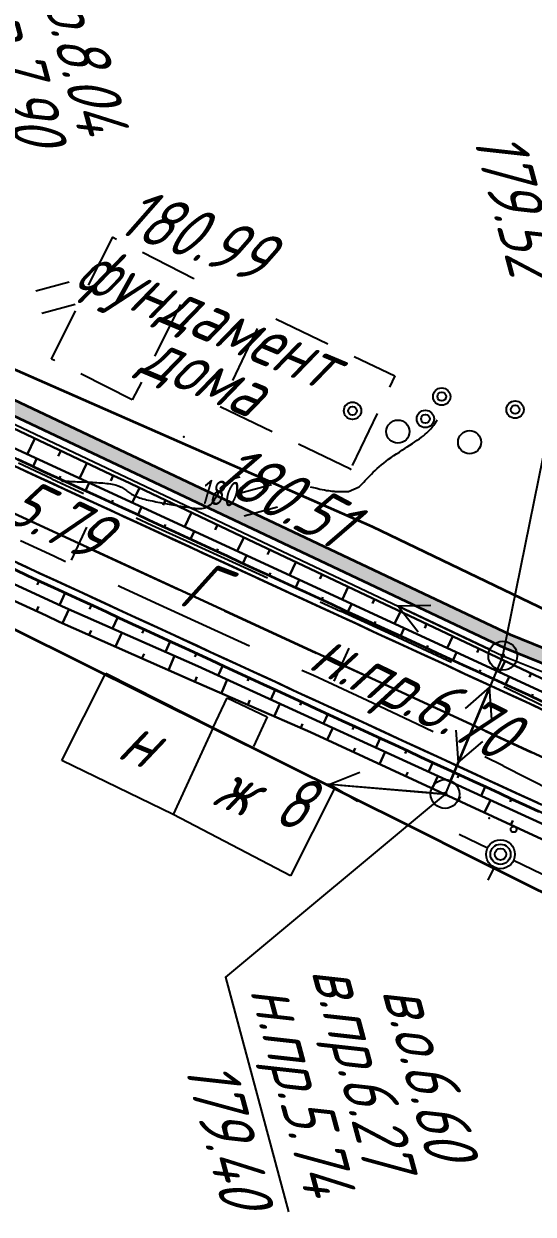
# Model space of a CAD drawing. Header units: millimetres. Extents: x -698 to 8131, y -704 to 4503.
# Drawn here: x 7013.1 to 7048.4, y 709 to 791.3 of the extents above; entities that cross this region are included whole.
import ezdxf

# ---------------------------------------------------------------- set-up
doc = ezdxf.new("R2010")
doc.units = ezdxf.units.MM
for name, pattern in [('CONTI', [0]), ('DASHED', [0.75, 0.5, -0.25]), ('STROT', [1.7, 0.5, -1.2])]:
    doc.linetypes.add(name, pattern=pattern)
for name, color, linetype, lineweight in [('10', 1, 'Continuous', 35), ('КОПИЯ_ОСЬ_13_ОТКОСЫ', 7, 'Continuous', 30), ('КОПИЯ_ОСЬ_ГРАНИЦЫ_ПОЛОС', 7, 'Continuous', 30), ('ОСЬ_ВЕРХ_ПОКРЫТИЯ_ГРАНИЦЫ_ПОЛОС', 7, 'Continuous', 30), ('ОСЬ_ВЕРХ_ПОКРЫТИЯ_ОСЬ', 1, 'Continuous', 30), ('Ось_примыкания', 1, 'Continuous', 35), ('Тротуар', 40, 'Continuous', 35)]:
    doc.layers.add(name, color=color, linetype=linetype, lineweight=lineweight)
for name, color, linetype in [('GOR_BDEFAULT', 212, 'CONTI'), ('NAD_MDEFAULT', 7, 'CONTI'), ('PI_OTDEFAULT', 172, 'CONTI'), ('PI_TTDEFAULT', 5, 'CONTI'), ('SIT_LDEFAULT', 7, 'CONTI'), ('USLZNDEFAULT', 7, 'CONTI'), ('ZAPSKDEFAULT', 7, 'CONTI'), ('ОСЬ_ВЕРХ_ПОКРЫТИЯ_ПИКЕТЫ', 1, 'Continuous'), ('разметка', 7, 'Continuous')]:
    doc.layers.add(name, color=color, linetype=linetype)
doc.styles.add('eskd', font='isocpeui.ttf', dxfattribs={"width": 1.2})
doc.styles.add('SHRFT', font='isocpeui.ttf', dxfattribs={"width": 3.5})

# ---------------------------------------------------------------- blocks, each defined once
blk = doc.blocks.new('BL_2011')
at = {"color": 0}
for p, q in [((0, 0), (0, 2.4)), ((1.6, 0), (1.6, 2.4))]:
    blk.add_line(p, q, dxfattribs=at)
blk = doc.blocks.new('BL_26')
at = {"color": 0}
for radius in [1, 0.1]:
    blk.add_circle((0, 0), radius, dxfattribs=at)

msp = doc.modelspace()

# ---------------------------------------------------------------- hatches: boundary and pattern name
at = {"layer": 'Тротуар', "lineweight": 30, "ltscale": 7}
msp.add_hatch(color=256, dxfattribs=at).paths.add_polyline_path([(7238.509, 660.221), (7240.017, 659.353), (7276.16, 643.432), (7310.969, 627.81), (7338.542, 613.033), (7345.649, 609.361), (7356.2, 603.643), (7363.144, 599.67), (7369.953, 595.47), (7376.651, 591.22), (7377.186, 592.064), (7370.483, 596.318), (7363.655, 600.529), (7356.687, 604.517), (7346.117, 610.245), (7339.008, 613.918), (7311.411, 628.708), (7276.566, 644.346), (7240.469, 660.247), (7227.903, 667.475), (7224.179, 669.182), (7215.679, 672.08), (7206.96, 674.304), (7205.606, 674.913), (7174.212, 690.887), (7164.333, 693.86), (7153.498, 698.792), (7132.149, 709.984), (7096.049, 726.226), (7071.015, 739.232), (7046.764, 749.075), (7003.781, 769.373), (6978.59, 780.664), (6942.979, 797.047), (6924.717, 804.506), (6908.313, 812.245), (6907.785, 811.388), (6924.323, 803.587), (6942.581, 796.129), (6970.844, 783.126), (6971.753, 782.708), (6978.176, 779.753), (7003.363, 768.465), (7046.362, 748.159), (7070.596, 738.323), (7095.613, 725.326), (7131.712, 709.084), (7153.058, 697.893), (7163.98, 692.921), (7173.839, 689.955), (7205.153, 674.021), (7206.629, 673.357), (7215.431, 671.111), (7223.808, 668.252), (7227.444, 666.585), (7233.538, 663.08), (7234.408, 662.58)])

# ---------------------------------------------------------------- linework, layer by layer
at = {"linetype": 'Continuous'}
msp.add_lwpolyline([(7042.249, 738.04), (7027.069, 725.384), (7031.421, 709.142)], dxfattribs=at)
at = {"layer": '10'}
for points in [[(7557.083, 408.214), (7502.403, 474.094), (7438.513, 545.904), (7384.503, 596.294), (7381.685, 589.869), (7359.573, 604.594), (7346.003, 610.974), (7346.933, 612.494), (7259.503, 653.224), (7163.783, 697.604), (7162.773, 695.044), (7153.583, 698.964), (7154.833, 701.954), (7107.483, 722.734), (7037.233, 756.524), (7008.443, 769.144), (7005.583, 770.204), (6980.053, 780.784), (6981.053, 782.784), (6942.353, 801.084), (6941.603, 799.044), (6896.914, 821.23), (6913.823, 871.714)], [(6994.103, 758.534), (7040.023, 735.714), (7044.063, 733.704), (7072.313, 719.674), (7095.903, 709.734), (7115.453, 700.074), (7174.043, 673.014), (7206.093, 659.684), (7219.613, 652.954), (7247.643, 640.794), (7301.603, 617.394), (7300.303, 614.534), (7309.243, 610.384), (7309.923, 612.004), (7354.733, 590.424), (7366.703, 578.184), (7366.703, 578.184), (7420.773, 522.864), (7453.783, 488.154), (7485.293, 455.374), (7519.633, 419.454), (7515.413, 411.684), (7534.823, 388.204), (7579.153, 342.644)]]:
    msp.add_lwpolyline(points, dxfattribs=at)
at = {"layer": 'GOR_BDEFAULT', "color": 212, "elevation": 180, "flags": 128}
for points in [[(7032.909, 759.29), (7033.149, 759.23), (7033.379, 759.18), (7033.579, 759.13), (7033.759, 759.1), (7033.919, 759.07), (7034.059, 759.04), (7034.189, 759.02), (7034.309, 759), (7034.409, 758.99), (7034.499, 758.98), (7034.579, 758.98), (7034.649, 758.97), (7034.719, 758.97), (7034.779, 758.97), (7034.839, 758.97), (7035.569, 758.95), (7036.299, 759.28), (7036.379, 759.35), (7036.449, 759.43), (7036.539, 759.52), (7036.629, 759.61), (7036.719, 759.71), (7036.819, 759.82), (7036.929, 759.93), (7037.039, 760.05), (7037.159, 760.17), (7037.279, 760.29), (7037.409, 760.42), (7037.549, 760.54), (7037.699, 760.67), (7037.849, 760.8), (7038.009, 760.93), (7038.179, 761.06), (7038.349, 761.19), (7038.529, 761.31), (7038.709, 761.44), (7038.899, 761.56), (7039.089, 761.68), (7039.269, 761.81), (7039.459, 761.93), (7039.639, 762.04), (7039.819, 762.16), (7039.999, 762.28), (7040.169, 762.39), (7040.329, 762.5), (7040.479, 762.61), (7040.619, 762.72), (7040.759, 762.82), (7040.879, 762.92), (7040.989, 763.02), (7041.089, 763.12), (7041.179, 763.21), (7041.269, 763.3), (7041.339, 763.39), (7041.409, 763.47), (7041.469, 763.55), (7041.519, 763.62), (7041.569, 763.69), (7041.619, 763.75), (7041.649, 763.81), (7041.689, 763.87), (7041.709, 763.91)], [(7015.729, 759.69), (7015.809, 759.68), (7015.909, 759.68), (7016.019, 759.67), (7016.129, 759.67), (7016.249, 759.67), (7016.379, 759.66), (7016.519, 759.66), (7016.659, 759.65), (7016.799, 759.64), (7016.949, 759.64), (7017.099, 759.63), (7017.249, 759.62), (7017.399, 759.62), (7017.559, 759.61), (7017.709, 759.6), (7017.859, 759.6), (7018.009, 759.59), (7018.159, 759.58), (7018.299, 759.57), (7018.439, 759.56), (7018.579, 759.55), (7018.719, 759.54), (7018.849, 759.52), (7018.969, 759.51), (7019.099, 759.49), (7019.209, 759.47), (7019.329, 759.45), (7019.429, 759.42), (7019.529, 759.39), (7019.629, 759.36), (7019.709, 759.33), (7019.789, 759.29), (7019.869, 759.25), (7019.939, 759.21), (7020.009, 759.16), (7020.079, 759.12), (7020.149, 759.07), (7020.209, 759.02), (7020.279, 758.97), (7020.339, 758.92), (7020.409, 758.87), (7020.479, 758.83), (7020.559, 758.78), (7020.639, 758.73), (7020.719, 758.69), (7020.809, 758.65), (7020.909, 758.61), (7021.009, 758.57), (7021.119, 758.53), (7021.229, 758.49), (7021.349, 758.46), (7021.469, 758.43), (7021.589, 758.39), (7021.719, 758.36), (7021.849, 758.33), (7021.979, 758.31), (7022.109, 758.28), (7022.239, 758.25), (7022.369, 758.23), (7022.509, 758.2), (7022.639, 758.18), (7022.769, 758.15), (7022.899, 758.13), (7023.029, 758.1), (7023.159, 758.08), (7023.289, 758.06), (7023.419, 758.04), (7023.549, 758.01), (7023.679, 757.99), (7023.809, 757.97), (7023.939, 757.95), (7024.069, 757.93), (7024.189, 757.91), (7024.319, 757.89), (7024.449, 757.87), (7024.569, 757.85), (7024.699, 757.83), (7024.819, 757.81), (7024.939, 757.8), (7025.059, 757.79), (7025.179, 757.78), (7025.299, 757.78), (7025.419, 757.79), (7025.529, 757.81), (7025.639, 757.84), (7025.739, 757.88), (7025.839, 757.93), (7025.939, 757.99), (7026.039, 758.07), (7026.129, 758.16), (7026.209, 758.27), (7026.289, 758.39), (7026.379, 758.52), (7026.459, 758.66), (7026.549, 758.8), (7026.639, 758.95), (7026.739, 759.1), (7026.849, 759.24), (7026.969, 759.38), (7027.109, 759.52), (7027.259, 759.64), (7027.439, 759.75), (7027.629, 759.85), (7027.839, 759.93), (7028.079, 759.98)]]:
    msp.add_lwpolyline(points, dxfattribs=at)
at = {"layer": 'PI_TTDEFAULT', "color": 5}
for p in [(7019.259, 776.53, 180.99), (7024.169, 762.73, 180.508), (7035.719, 760.51, 180.106), (7045.299, 736.37, 179.094)]:
    msp.add_point(p, dxfattribs=at)
at = {"layer": 'SIT_LDEFAULT', "color": 7}
for p, q in [((7017.589, 773.23), (7019.259, 776.54)), ((7019.259, 776.54), (7019.529, 776.4)), ((7021.309, 775.5), (7024.879, 773.7)), ((7024.869, 773.7), (7024.849, 773.67)), ((7046.249, 747.6), (7051.565, 773.821)), ((7015.009, 768.12), (7016.689, 771.45)), ((7023.949, 771.89), (7022.149, 768.32)), ((7030.539, 770.89), (7034.149, 769.17)), ((7027.559, 766.63), (7029.279, 770.24)), ((7015.229, 768.01), (7015.019, 768.12)), ((7035.959, 768.3), (7038.779, 766.96)), ((7003.179, 768), (7046.249, 747.6)), ((7015.259, 768), (7015.229, 768.01)), ((7020.609, 765.29), (7017.039, 767.09)), ((7021.239, 766.53), (7020.609, 765.29)), ((7038.789, 766.96), (7038.409, 766.17)), ((7030.299, 763.09), (7026.689, 764.81)), ((7037.549, 764.36), (7035.829, 760.75)), ((7035.719, 760.51), (7032.109, 762.23)), ((7015.039, 759.83), (7012.729, 760.91)), ((7017.239, 758.8), (7015.039, 759.82)), ((7021.959, 756.62), (7020.879, 757.12)), ((7024.609, 755.41), (7021.959, 756.61)), ((7012.869, 755.57), (7015.179, 754.5)), ((7027.789, 753.96), (7024.609, 755.41)), ((7015.179, 754.5), (7015.999, 754.12)), ((7029.969, 752.97), (7027.789, 753.96)), ((7019.639, 752.45), (7019.809, 752.37)), ((7019.809, 752.37), (7022.479, 751.14)), ((7022.479, 751.14), (7025.739, 749.65)), ((7035.009, 750.67), (7033.609, 751.31)), ((7041.259, 751.07), (7039.019, 751.02)), ((7045.349, 748.03), (7039.019, 751.02)), ((7039.019, 751.02), (7040.399, 749.26)), ((7038.649, 749.02), (7035.009, 750.68)), ((7025.739, 749.65), (7028.719, 748.28)), ((7042.059, 747.44), (7038.649, 749.02)), ((7046.249, 747.6), (7042.249, 738.04)), ((7046.249, 747.6), (7070.429, 737.85)), ((7042.699, 747.14), (7042.059, 747.44)), ((7045.859, 746.68), (7043.159, 740.22)), ((7047.179, 747.23), (7053.669, 744.61)), ((7015.739, 740.35), (7018.779, 746.39)), ((7018.779, 746.39), (7026.209, 742.64)), ((7032.349, 746.61), (7033.139, 746.25)), ((7033.139, 746.26), (7036.859, 744.53)), ((7042.639, 738.96), (7045.339, 745.42)), ((7045.339, 745.42), (7043.639, 743.96)), ((7045.489, 743.19), (7045.339, 745.42)), ((7047.769, 744.74), (7046.309, 745.44)), ((7026.209, 742.64), (7027.169, 744.69)), ((7027.169, 744.69), (7029.949, 743.38)), ((7036.859, 744.52), (7040.319, 742.9)), ((7050.539, 743.38), (7047.769, 744.74)), ((7029.949, 743.38), (7028.989, 741.33)), ((7026.209, 742.64), (7023.439, 736.63)), ((7026.209, 742.64), (7034.019, 738.72)), ((7040.319, 742.9), (7041.419, 742.37)), ((7043.009, 742.45), (7043.159, 740.22)), ((7043.159, 740.22), (7044.859, 741.68)), ((7023.439, 736.63), (7015.739, 740.35)), ((7045.009, 740.63), (7046.279, 740)), ((7036.349, 739.53), (7034.279, 738.7)), ((7046.279, 739.99), (7049.689, 738.26)), ((7034.019, 738.72), (7034.609, 738.42)), ((7042.249, 738.04), (7034.019, 738.72)), ((7041.249, 738.12), (7034.279, 738.7)), ((7034.279, 738.7), (7036.189, 737.54)), ((7035.019, 738.64), (7041.989, 738.06)), ((7034.609, 738.42), (7031.569, 732.38)), ((7031.569, 732.38), (7023.439, 736.63)), ((7045.189, 734.3), (7043.229, 735.25)), ((7045.659, 732.97), (7045.219, 732.07)), ((7052.389, 730.84), (7046.989, 733.44))]:
    msp.add_line(p, q, dxfattribs=at)
for centre, radius in [((7042.019, 765.52), 0.6), ((7042.019, 765.52), 0.3), ((7035.849, 764.54), 0.6), ((7035.849, 764.54), 0.3), ((7047.099, 764.62), 0.6), ((7047.099, 764.62), 0.3), ((7040.889, 763.98), 0.6), ((7040.889, 763.98), 0.3), ((7038.989, 763.1), 0.8), ((7043.949, 762.37), 0.8), ((7046.999, 735.59), 0.2), ((7046.089, 733.87), 1), ((7046.089, 733.87), 0.7), ((7046.089, 733.87), 0.4)]:
    msp.add_circle(centre, radius, dxfattribs=at)
at = {"layer": 'КОПИЯ_ОСЬ_13_ОТКОСЫ'}
for points in [[(6954.344, 788.065), (7219.049, 666.025), (7231.162, 660.49), (7243.3, 655.009), (7289.461, 634.338), (7298.073, 630.51), (7302.428, 628.564), (7305.91, 626.999), (7313.735, 623.438), (7319.806, 620.622), (7324.996, 618.166), (7328.302, 616.575), (7331.598, 614.965)], [(6951.408, 781.711), (7216.126, 659.664), (7228.267, 654.117), (7240.433, 648.623), (7286.6, 627.949), (7295.176, 624.069), (7299.504, 622.1), (7308.134, 618.129), (7315.007, 614.907), (7320.139, 612.453), (7325.19, 609.989), (7328.391, 608.398), (7331.583, 606.788)], [(6982.325, 775.824), (7091.3, 725.582), (7093.186, 725.373), (7109.43, 717.136), (7127.656, 708.899), (7145.83, 700.55), (7146.735, 700.124), (7160.846, 693.711)], [(6982.325, 775.824), (7091.3, 725.581), (7093.186, 725.373), (7109.43, 717.136), (7127.656, 708.899), (7145.83, 700.55), (7146.734, 700.124), (7160.846, 693.711)], [(7005.575, 766.544), (7019.137, 760.132), (7020.05, 759.725), (7028.629, 755.642), (7037.216, 751.578), (7055.304, 743.041), (7069.987, 736.675), (7073.485, 734.709), (7091.578, 726.183), (7093.685, 726.455), (7109.611, 717.529), (7127.981, 709.605), (7146.955, 700.602), (7161.182, 694.441)], [(7013.858, 762.628), (7013.337, 761.527)], [(7015.666, 761.773), (7015.492, 761.406)], [(7013.74, 760.682), (7013.99, 761.225)], [(7017.474, 760.918), (7016.969, 759.852)], [(7015.556, 759.844), (7015.64, 760.025)], [(7019.283, 760.067), (7019.123, 759.707)], [(7017.372, 759.007), (7017.623, 759.55)], [(7021.098, 759.225), (7020.598, 758.179)], [(7019.189, 758.169), (7019.272, 758.351)], [(7022.903, 758.365), (7022.737, 758.016)], [(7001.454, 757.605), (7015.984, 750.906), (7025.143, 746.886), (7066.058, 728.153), (7069.691, 726.478), (7087.732, 717.841), (7089.501, 717.378), (7105.944, 709.576), (7124.082, 701.147), (7142.27, 692.829), (7143.184, 692.424), (7157.191, 685.783)], [(7001.454, 757.605), (7015.984, 750.906), (7025.143, 746.886), (7066.058, 728.153), (7069.69, 726.478), (7087.732, 717.841), (7089.501, 717.378), (7105.944, 709.576), (7124.082, 701.147), (7142.27, 692.829), (7143.184, 692.424), (7157.191, 685.784)], [(7021.005, 757.332), (7021.256, 757.876)], [(7024.709, 757.505), (7024.232, 756.503)], [(7001.006, 756.633), (7014.643, 750.386), (7015.546, 749.955), (7024.694, 745.913), (7032.944, 742.313), (7051.104, 733.933), (7065.588, 727.135), (7069.263, 725.551), (7087.536, 717.417), (7089.412, 717.186), (7105.782, 709.223), (7123.898, 700.749), (7142.086, 692.43), (7143.013, 692.053), (7157.007, 685.385)], [(7022.821, 756.495), (7022.904, 756.676)], [(7026.515, 756.646), (7026.356, 756.312)], [(7024.637, 755.657), (7024.888, 756.201)], [(7028.321, 755.788), (7027.866, 754.828)], [(7026.454, 754.82), (7026.537, 755.001)], [(7030.128, 754.93), (7029.976, 754.61)], [(7028.27, 753.983), (7028.521, 754.526)], [(7030.086, 753.145), (7030.17, 753.326)], [(7031.936, 754.074), (7031.499, 753.153)], [(7014.157, 752.781), (7014.026, 752.497)], [(7031.902, 752.308), (7032.153, 752.851)], [(7033.743, 753.218), (7033.598, 752.911)], [(7015.974, 751.944), (7015.581, 751.092)], [(7033.718, 751.47), (7033.802, 751.652)], [(7035.551, 752.363), (7035.133, 751.477)], [(7013.978, 750.691), (7014.123, 751.006)], [(7015.791, 749.846), (7016.215, 750.805)], [(7017.79, 751.106), (7017.659, 750.822)], [(7035.535, 750.633), (7035.785, 751.177)], [(7037.36, 751.51), (7037.221, 751.214)], [(7019.607, 750.269), (7019.241, 749.477)], [(7037.351, 749.796), (7037.435, 749.977)], [(7039.169, 750.656), (7038.766, 749.802)], [(7017.621, 749.038), (7017.762, 749.358)], [(7019.45, 748.23), (7019.878, 749.197)], [(7021.422, 749.431), (7021.301, 749.167)], [(7039.168, 748.958), (7039.418, 749.502)], [(7040.977, 749.802), (7040.843, 749.518)], [(7023.239, 748.594), (7022.904, 747.869)], [(7042.786, 748.949), (7042.398, 748.128)], [(7021.279, 747.421), (7021.422, 747.744)], [(7023.109, 746.613), (7023.54, 747.59)], [(7025.055, 747.757), (7024.943, 747.515)], [(7040.984, 748.121), (7041.067, 748.302)], [(7042.8, 747.283), (7043.05, 747.827)], [(7044.595, 748.095), (7044.466, 747.821)], [(7026.871, 746.919), (7026.558, 746.239)], [(7046.403, 747.242), (7046.031, 746.453)], [(7024.939, 745.806), (7025.081, 746.132)], [(7026.772, 745.006), (7027.184, 745.952)], [(7028.688, 746.082), (7028.583, 745.855)], [(7044.616, 746.446), (7044.7, 746.627)], [(7046.432, 745.609), (7046.683, 746.152)], [(7048.212, 746.388), (7048.088, 746.125)], [(7030.504, 745.245), (7030.194, 744.573)], [(7028.605, 744.206), (7028.742, 744.521)], [(7030.438, 743.406), (7030.822, 744.286)], [(7032.32, 744.407), (7032.217, 744.183)], [(7048.249, 744.772), (7048.332, 744.953)], [(7034.136, 743.57), (7033.831, 742.908)], [(7032.271, 742.607), (7032.399, 742.9)], [(7034.093, 741.783), (7034.476, 742.613)], [(7035.953, 742.732), (7035.851, 742.512)], [(7037.769, 741.895), (7037.468, 741.243)], [(7035.909, 740.945), (7036.037, 741.221)], [(7037.725, 740.107), (7038.113, 740.948)], [(7039.585, 741.058), (7039.485, 740.84)], [(7041.401, 740.22), (7041.105, 739.578)], [(7039.541, 739.269), (7039.671, 739.549)], [(7041.357, 738.431), (7041.75, 739.282)], [(7043.218, 739.383), (7043.119, 739.169)], [(7045.034, 738.545), (7044.742, 737.912)], [(7043.173, 737.592), (7043.304, 737.876)], [(7044.989, 736.754), (7045.387, 737.617)], [(7046.85, 737.708), (7046.753, 737.497)], [(7046.805, 735.916), (7046.938, 736.204)]]:
    msp.add_lwpolyline(points, dxfattribs=at)
at = {"layer": 'КОПИЯ_ОСЬ_ГРАНИЦЫ_ПОЛОС'}
for points in [[(7048.742, 743.992), (7047.835, 744.41), (7046.928, 744.828), (7046.022, 745.246), (7045.115, 745.664), (7044.208, 746.082), (7043.302, 746.5), (7042.395, 746.918), (7041.489, 747.336), (7040.582, 747.754), (7039.675, 748.172), (7038.769, 748.59), (7037.862, 749.008), (7036.956, 749.426), (7036.049, 749.844), (7035.142, 750.262), (7034.236, 750.68), (7033.329, 751.098), (7032.423, 751.516), (7031.516, 751.934), (7030.609, 752.352), (7029.703, 752.77), (7028.796, 753.188), (7027.889, 753.606), (7026.983, 754.024), (7026.076, 754.442), (7025.17, 754.86), (7024.263, 755.278), (7023.356, 755.696), (7022.45, 756.114), (7021.543, 756.532), (7020.637, 756.95), (7019.73, 757.368), (7018.823, 757.786), (7017.917, 758.204), (7017.01, 758.622), (7016.104, 759.04), (7015.197, 759.458), (7014.29, 759.876), (7013.384, 760.294), (7012.477, 760.712)], [(7012.745, 760.588), (7013.653, 760.169), (7014.561, 759.751), (7015.468, 759.333), (7016.376, 758.914), (7017.284, 758.496), (7018.191, 758.077), (7019.099, 757.659), (7020.007, 757.24), (7020.914, 756.822), (7021.822, 756.403), (7022.73, 755.985), (7023.637, 755.566), (7024.545, 755.148), (7025.453, 754.729), (7026.36, 754.311), (7027.268, 753.892), (7028.176, 753.474), (7029.083, 753.055), (7029.991, 752.637), (7030.899, 752.218), (7031.806, 751.8), (7032.714, 751.381), (7033.622, 750.963), (7034.529, 750.544), (7035.437, 750.126), (7036.345, 749.708), (7037.252, 749.289), (7038.16, 748.871), (7039.068, 748.452), (7039.975, 748.034), (7040.883, 747.615), (7041.791, 747.197), (7042.698, 746.778), (7043.606, 746.36), (7044.514, 745.941), (7045.421, 745.523), (7046.329, 745.104), (7047.237, 744.686), (7048.144, 744.267), (7049.052, 743.849)], [(7012.363, 754.157), (7013.271, 753.739), (7014.178, 753.32), (7015.086, 752.902), (7015.993, 752.483), (7016.901, 752.065), (7017.809, 751.647), (7018.716, 751.228), (7019.624, 750.81), (7020.531, 750.391), (7021.439, 749.973), (7022.346, 749.554), (7023.254, 749.136), (7024.162, 748.717), (7025.069, 748.299), (7025.977, 747.881), (7026.884, 747.462), (7027.792, 747.044), (7028.699, 746.625), (7029.607, 746.207), (7030.515, 745.788), (7031.422, 745.37), (7032.33, 744.952), (7033.237, 744.533), (7034.145, 744.115), (7035.053, 743.696), (7035.96, 743.278), (7036.868, 742.859), (7037.775, 742.441), (7038.683, 742.022), (7039.59, 741.604), (7040.498, 741.186), (7041.406, 740.767), (7042.313, 740.349), (7043.221, 739.93), (7044.128, 739.512), (7045.036, 739.093), (7045.943, 738.675), (7046.851, 738.257), (7047.759, 737.838), (7048.666, 737.42)]]:
    msp.add_lwpolyline(points, dxfattribs=at)
at = {"layer": 'ОСЬ_ВЕРХ_ПОКРЫТИЯ_ГРАНИЦЫ_ПОЛОС'}
for points in [[(7012.686, 761.166), (7013.593, 760.748), (7014.5, 760.33), (7015.406, 759.912), (7016.313, 759.494), (7017.219, 759.076), (7018.126, 758.658), (7019.033, 758.24), (7019.939, 757.822), (7020.846, 757.404), (7021.753, 756.986), (7022.659, 756.568), (7023.566, 756.15), (7024.472, 755.732), (7025.379, 755.314), (7026.286, 754.896), (7027.192, 754.478), (7028.099, 754.06), (7029.005, 753.642), (7029.912, 753.224), (7030.819, 752.806), (7031.725, 752.388), (7032.632, 751.97), (7033.538, 751.552), (7034.445, 751.134), (7035.352, 750.716), (7036.258, 750.298), (7037.165, 749.88), (7038.072, 749.462), (7038.978, 749.044), (7039.885, 748.626), (7040.791, 748.208), (7041.698, 747.79), (7042.605, 747.372), (7043.511, 746.954), (7044.418, 746.536), (7045.324, 746.118), (7046.231, 745.7), (7047.138, 745.282), (7048.044, 744.864), (7048.951, 744.446)], [(7012.475, 753.555), (7013.382, 753.137), (7014.289, 752.719), (7015.195, 752.301), (7016.102, 751.883), (7017.008, 751.465), (7017.915, 751.047), (7018.822, 750.629), (7019.728, 750.211), (7020.635, 749.793), (7021.542, 749.375), (7022.448, 748.957), (7023.355, 748.539), (7024.261, 748.121), (7025.168, 747.703), (7026.075, 747.285), (7026.981, 746.867), (7027.888, 746.449), (7028.794, 746.031), (7029.701, 745.613), (7030.608, 745.195), (7031.514, 744.777), (7032.421, 744.359), (7033.327, 743.941), (7034.234, 743.523), (7035.141, 743.105), (7036.047, 742.687), (7036.954, 742.269), (7037.861, 741.851), (7038.767, 741.433), (7039.674, 741.015), (7040.58, 740.597), (7041.487, 740.179), (7042.394, 739.761), (7043.3, 739.343), (7044.207, 738.925), (7045.113, 738.507), (7046.02, 738.089), (7046.927, 737.671), (7047.833, 737.253), (7048.74, 736.835)], [(7048.949, 737.289), (7048.043, 737.707), (7047.136, 738.125), (7046.229, 738.543), (7045.323, 738.961), (7044.416, 739.379), (7043.51, 739.797), (7042.603, 740.215), (7041.696, 740.633), (7040.79, 741.051), (7039.883, 741.469), (7038.976, 741.887), (7038.07, 742.305), (7037.163, 742.723), (7036.257, 743.141), (7035.35, 743.559), (7034.443, 743.977), (7033.537, 744.395), (7032.63, 744.813), (7031.724, 745.231), (7030.817, 745.649), (7029.91, 746.067), (7029.004, 746.485), (7028.097, 746.903), (7027.191, 747.321), (7026.284, 747.739), (7025.377, 748.157), (7024.471, 748.575), (7023.564, 748.993), (7022.657, 749.411), (7021.751, 749.829), (7020.844, 750.247), (7019.938, 750.665), (7019.031, 751.083), (7018.124, 751.501), (7017.218, 751.919), (7016.311, 752.337), (7015.405, 752.755), (7014.498, 753.173), (7013.591, 753.591), (7012.685, 754.009)]]:
    msp.add_lwpolyline(points, dxfattribs=at)
at = {"layer": 'ОСЬ_ВЕРХ_ПОКРЫТИЯ_ОСЬ'}
msp.add_lwpolyline([(6955.411, 783.718), (7214.364, 664.329), (7214.364, 664.329, 0.00275), (7244.409, 650.676), (7244.409, 650.676), (7287.998, 631.158), (7287.998, 631.158), (7297.022, 627.111), (7301.529, 625.077), (7305.131, 623.441), (7307.83, 622.208), (7310.526, 620.969), (7313.218, 619.722), (7315.011, 618.886), (7316.802, 618.046), (7318.591, 617.202), (7320.378, 616.354), (7322.162, 615.501), (7323.945, 614.643), (7325.724, 613.78), (7327.502, 612.912), (7329.276, 612.038), (7331.048, 611.158)], format="xyb", dxfattribs=at)
at = {"layer": 'ОСЬ_ВЕРХ_ПОКРЫТИЯ_ПИКЕТЫ'}
for p, q in [((7016.41, 754.218), (7017.457, 756.489)), ((7034.573, 745.844), (7035.619, 748.115))]:
    msp.add_line(p, q, dxfattribs=at)
at = {"layer": 'Ось_примыкания', "linetype": 'Continuous'}
for points in [[(7048.951, 744.446), (7048.044, 744.864), (7047.138, 745.282), (7046.231, 745.7), (7045.324, 746.118), (7044.418, 746.536), (7043.511, 746.954), (7042.605, 747.372), (7041.698, 747.79), (7040.791, 748.208), (7039.885, 748.626), (7038.978, 749.044), (7038.072, 749.462), (7037.165, 749.88), (7036.258, 750.298), (7035.352, 750.716), (7034.445, 751.134), (7033.538, 751.552), (7032.632, 751.97), (7031.725, 752.388), (7030.819, 752.806), (7029.912, 753.224), (7029.005, 753.642), (7028.099, 754.06), (7027.192, 754.478), (7026.286, 754.896), (7025.379, 755.314), (7024.472, 755.732), (7023.566, 756.15), (7022.659, 756.568), (7021.753, 756.986), (7020.846, 757.404), (7019.939, 757.822), (7019.033, 758.24), (7018.126, 758.658), (7017.219, 759.076), (7016.313, 759.494), (7015.406, 759.912), (7014.5, 760.33), (7013.593, 760.748), (7012.686, 761.166)], [(7012.475, 753.555), (7013.382, 753.137), (7014.289, 752.719), (7015.195, 752.301), (7016.102, 751.883), (7017.008, 751.465), (7017.915, 751.047), (7018.822, 750.629), (7019.728, 750.211), (7020.635, 749.793), (7021.542, 749.375), (7022.448, 748.957), (7023.355, 748.539), (7024.261, 748.121), (7025.168, 747.703), (7026.075, 747.285), (7026.981, 746.867), (7027.888, 746.449), (7028.794, 746.031), (7029.701, 745.613), (7030.608, 745.195), (7031.514, 744.777), (7032.421, 744.359), (7033.327, 743.941), (7034.234, 743.523), (7035.141, 743.105), (7036.047, 742.687), (7036.954, 742.269), (7037.861, 741.851), (7038.767, 741.433), (7039.674, 741.015), (7040.58, 740.597), (7041.487, 740.179), (7042.394, 739.761), (7043.3, 739.343), (7044.207, 738.925), (7045.113, 738.507), (7046.02, 738.089), (7046.927, 737.671), (7047.833, 737.253), (7048.74, 736.835)], [(7048.74, 736.835), (7047.833, 737.253), (7046.927, 737.671), (7046.02, 738.089), (7045.113, 738.507), (7044.207, 738.925), (7043.3, 739.343), (7042.394, 739.761), (7041.487, 740.179), (7040.58, 740.597), (7039.674, 741.015), (7038.767, 741.433), (7037.861, 741.851), (7036.954, 742.269), (7036.047, 742.687), (7035.141, 743.105), (7034.234, 743.523), (7033.327, 743.941), (7032.421, 744.359), (7031.514, 744.777), (7030.608, 745.195), (7029.701, 745.613), (7028.794, 746.031), (7027.888, 746.449), (7026.981, 746.867), (7026.075, 747.285), (7025.168, 747.703), (7024.261, 748.121), (7023.355, 748.539), (7022.448, 748.957), (7021.542, 749.375), (7020.635, 749.793), (7019.728, 750.211), (7018.822, 750.629), (7017.915, 751.047), (7017.008, 751.465), (7016.102, 751.883), (7015.195, 752.301), (7014.289, 752.719), (7013.382, 753.137), (7012.475, 753.555)]]:
    msp.add_lwpolyline(points, dxfattribs=at)
at = {"layer": 'разметка', "linetype": 'DASHED', "lineweight": 30, "ltscale": 14}
msp.add_lwpolyline([(6988.846, 768.303), (7034.252, 747.369)], dxfattribs=at)
at = {"layer": 'разметка', "linetype": 'STROT', "lineweight": 30, "ltscale": 7}
msp.add_lwpolyline([(7034.252, 747.369), (7034.252, 747.369), (7171, 684.322)], dxfattribs=at)
at = {"layer": 'Тротуар', "linetype": 'Continuous'}
for points in [[(6907.785, 811.388), (6907.785, 811.388), (6924.314, 803.59), (6942.581, 796.129), (6978.176, 779.753), (7003.363, 768.465), (7046.362, 748.159), (7070.596, 738.323), (7095.613, 725.326), (7131.712, 709.084), (7153.058, 697.893), (7163.98, 692.922), (7173.839, 689.955), (7205.153, 674.021)], [(7003.781, 769.373), (7046.764, 749.075), (7071.015, 739.232), (7096.049, 726.226), (7132.149, 709.984), (7153.498, 698.792), (7164.333, 693.86), (7174.212, 690.887), (7205.563, 674.933), (7206.96, 674.304), (7215.679, 672.08), (7224.179, 669.182), (7227.903, 667.475), (7240.469, 660.247), (7240.469, 660.247), (7240.469, 660.247), (7240.469, 660.247), (7276.566, 644.346), (7311.411, 628.708), (7339.008, 613.918)]]:
    msp.add_lwpolyline(points, dxfattribs=at)

# ---------------------------------------------------------------- block references
at = {"layer": 'USLZNDEFAULT', "color": 7, "rotation": 322.0000000000001}
for p in [(7046.249, 747.6), (7042.249, 738.04)]:
    msp.add_blockref('BL_26', p, dxfattribs=at)
at = {"layer": 'ZAPSKDEFAULT', "color": 7, "rotation": 285}
for p in [(7013.929, 772.83), (7027.929, 758.83)]:
    msp.add_blockref('BL_2011', p, dxfattribs=at)

# ---------------------------------------------------------------- texts
at = {"layer": 'GOR_BDEFAULT', "color": 212, "style": 'SHRFT', "width": 0.75}
msp.add_text('180', height=1.7223, rotation=355.16548, dxfattribs=at).set_placement((7025.217, 758.117, 180))
at = {"layer": 'NAD_MDEFAULT', "color": 7, "style": 'eskd', "oblique": 10, "width": 0.8}
for s, rotation, p in [('в.пр.7.90', 285, (7008.808, 796.807)), ('в.о.8.04', 285, (7013.723, 795.473)), ('фундамент', 337.24888, (7016.454, 773.211)), ('дома', 337.24888, (7020.928, 767.285)), ('н.пр.5.79', 334.44239, (7004.293, 760.486)), ('Г', 339.31618, (7023.669, 751.192)), ('н.пр.6.70', 333.88723, (7032.674, 746.762)), ('н', 337.89518, (7019.449, 740.589)), ('ж', 337.89518, (7026.059, 737.361)), ('8', 348, (7030.238, 735.992)), ('в.пр.6.27', 285, (7032.98, 725.811)), ('н.пр.5.74', 285, (7028.743, 724.472)), ('в.о.6.60', 285, (7037.872, 724.433)), ('179.40', 285, (7024.195, 719.246))]:
    msp.add_text(s, height=3.5, rotation=rotation, dxfattribs=at).set_placement(p)
at = {"layer": 'PI_OTDEFAULT', "color": 172, "style": 'eskd', "oblique": 10, "width": 0.8}
for s, rotation, p in [('179.52', 285, (7044.158, 783.5)), ('180.99', 340, (7019.412, 776.921)), ('180.51', 332, (7025.929, 759.49))]:
    msp.add_text(s, height=3.5, rotation=rotation, dxfattribs=at).set_placement(p)

doc.saveas('drawing.dxf')
